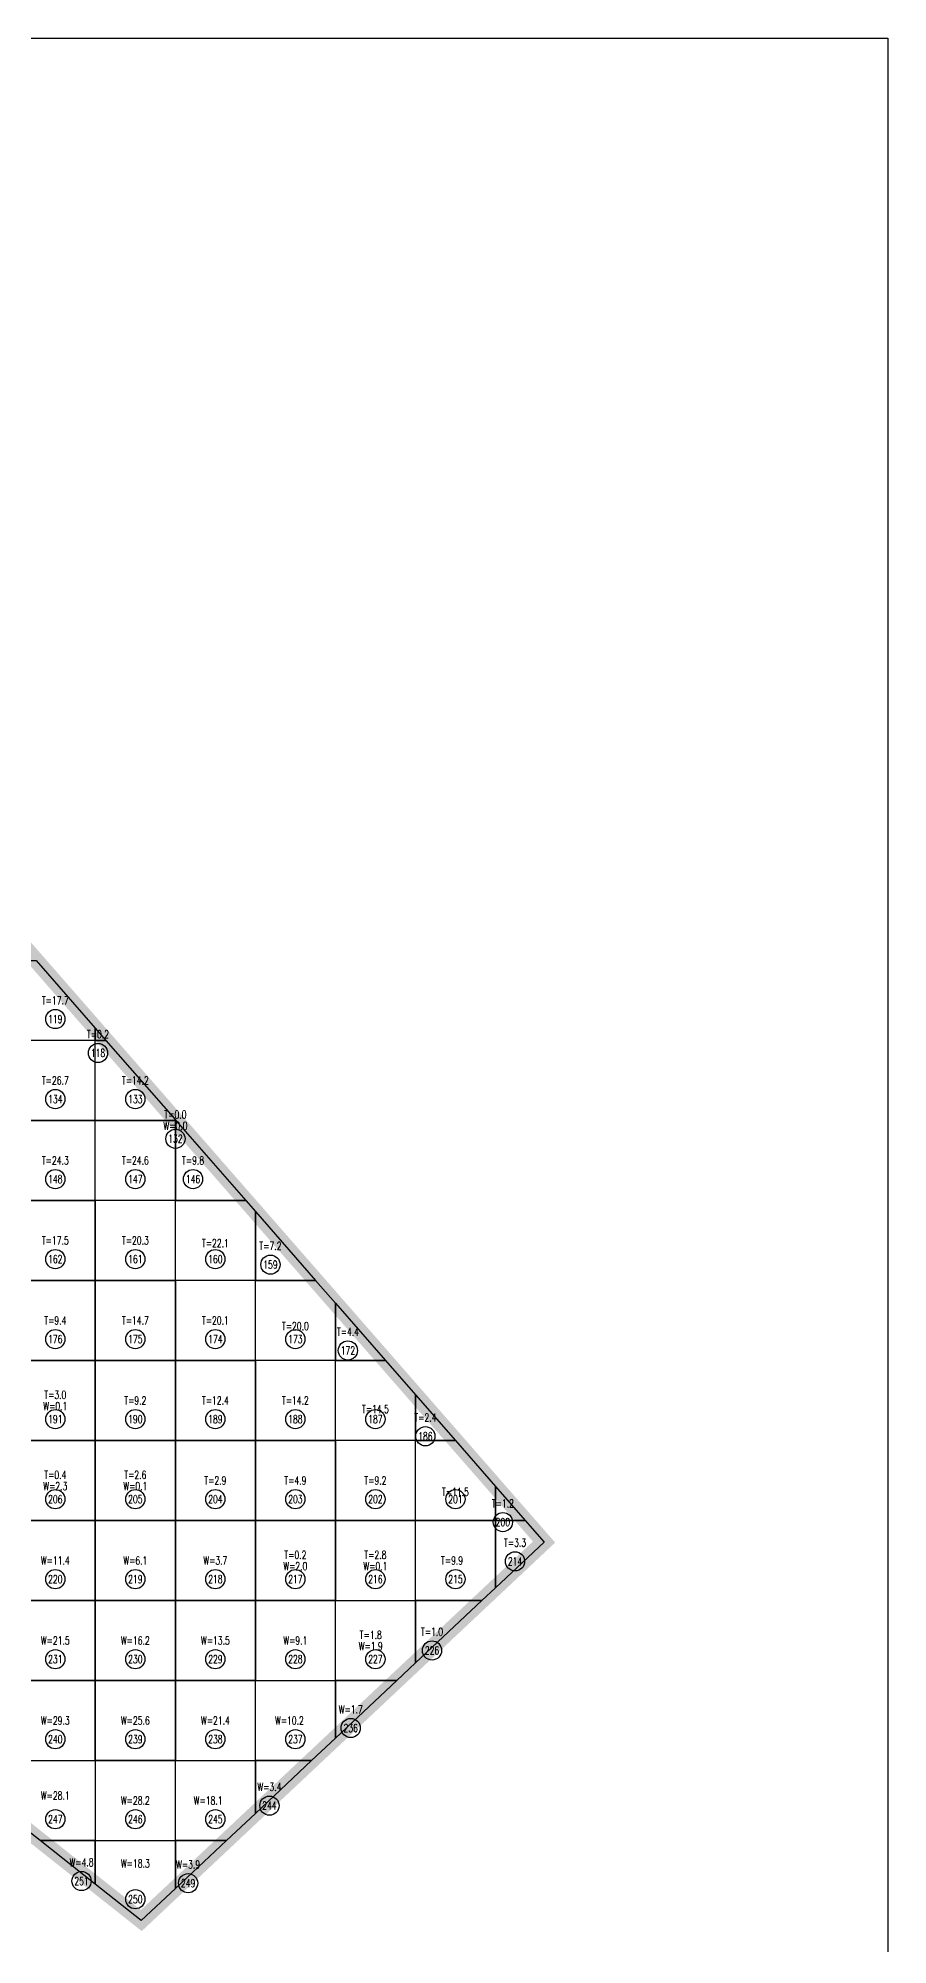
# Model space of a CAD drawing. Extents: x 4283 to 40403, y 1134 to 1764.
# Drawn here: x 18867.7 to 18912, y 1573.1 to 1672.4 of the extents above; entities that cross this region are included whole.
import ezdxf
from ezdxf.enums import TextEntityAlignment as Align

# ---------------------------------------------------------------- set-up
doc = ezdxf.new("R2010")
doc.units = 0
for name, color, linetype in [('tdz_23-1方格网', 2, 'Continuous'), ('tdz_23-1方格网计算', 7, 'Continuous'), ('tdz_土方计算图', 7, 'Continuous'), ('tdz_格田', 6, 'Continuous')]:
    doc.layers.add(name, color=color, linetype=linetype)
doc.styles.add('GLandNum', font='txt_____.ttf', dxfattribs={"width": 0.7, "height": 0.5})

msp = doc.modelspace()

# ---------------------------------------------------------------- linework, layer by layer
at = {"layer": 'tdz_23-1方格网', "linetype": 'Continuous'}
for points in [[(18870.724, 1620.801, 2834.859), (18870.724, 1620.169, 2834.858), (18866.557, 1620.169, 2834.903), (18866.557, 1624.336, 2834.876), (18867.636, 1624.336, 2834.873)], [(18871.275, 1620.169, 2834.856), (18870.724, 1620.169, 2834.858), (18870.724, 1620.801, 2834.859)], [(18866.557, 1620.169, 2834.903), (18866.557, 1616.002, 2835.132), (18870.724, 1616.002, 2834.886), (18870.724, 1620.169, 2834.858)], [(18874.89, 1616.03, 2834.839), (18874.89, 1616.002, 2834.839), (18870.724, 1616.002, 2834.886), (18870.724, 1620.169, 2834.858), (18871.275, 1620.169, 2834.856)], [(18866.557, 1616.002, 2835.132), (18866.557, 1611.836, 2835.412), (18870.724, 1611.836, 2835.173), (18870.724, 1616.002, 2834.886)], [(18870.724, 1611.836, 2835.173), (18870.724, 1616.002, 2834.886), (18874.89, 1616.002, 2834.839), (18874.89, 1611.836, 2834.953)], [(18874.915, 1616.002, 2834.839), (18874.89, 1616.002, 2834.839), (18874.89, 1616.03, 2834.839)], [(18874.89, 1616.002, 2834.839), (18874.915, 1616.002, 2834.839), (18878.554, 1611.836, 2834.858), (18874.89, 1611.836, 2834.953)], [(18866.557, 1611.836, 2835.412), (18866.557, 1607.669, 2835.802), (18870.724, 1607.669, 2835.611), (18870.724, 1611.836, 2835.173)], [(18870.724, 1611.836, 2835.173), (18870.724, 1607.669, 2835.611), (18874.89, 1607.669, 2835.176), (18874.89, 1611.836, 2834.953)], [(18879.057, 1611.259, 2834.863), (18879.057, 1607.669, 2834.888), (18874.89, 1607.669, 2835.176), (18874.89, 1611.836, 2834.953), (18878.554, 1611.836, 2834.858)], [(18882.193, 1607.669, 2834.893), (18879.057, 1607.669, 2834.888), (18879.057, 1611.259, 2834.863)], [(18866.557, 1607.669, 2835.802), (18866.557, 1603.502, 2836.273), (18870.724, 1603.502, 2835.891), (18870.724, 1607.669, 2835.611)], [(18870.724, 1607.669, 2835.611), (18870.724, 1603.502, 2835.891), (18874.89, 1603.502, 2835.483), (18874.89, 1607.669, 2835.176)], [(18874.89, 1607.669, 2835.176), (18874.89, 1603.502, 2835.483), (18879.057, 1603.502, 2835.18), (18879.057, 1607.669, 2834.888)], [(18883.224, 1606.489, 2834.903), (18883.224, 1603.502, 2834.951), (18879.057, 1603.502, 2835.18), (18879.057, 1607.669, 2834.888), (18882.193, 1607.669, 2834.893)], [(18885.832, 1603.502, 2834.928), (18883.224, 1603.502, 2834.951), (18883.224, 1606.489, 2834.903)], [(18866.557, 1603.502, 2836.273), (18866.557, 1599.336, 2836.562), (18870.724, 1599.336, 2836.14), (18870.724, 1603.502, 2835.891)], [(18870.724, 1603.502, 2835.891), (18870.724, 1599.336, 2836.14), (18874.89, 1599.336, 2835.873), (18874.89, 1603.502, 2835.483)], [(18874.89, 1603.502, 2835.483), (18874.89, 1599.336, 2835.873), (18879.057, 1599.336, 2835.718), (18879.057, 1603.502, 2835.18)], [(18879.057, 1603.502, 2835.18), (18879.057, 1599.336, 2835.718), (18883.224, 1599.336, 2835.46), (18883.224, 1603.502, 2834.951)], [(18887.39, 1601.718, 2834.943), (18887.39, 1599.336, 2835.071), (18883.224, 1599.336, 2835.46), (18883.224, 1603.502, 2834.951), (18885.832, 1603.502, 2834.928)], [(18889.471, 1599.336, 2834.963), (18887.39, 1599.336, 2835.071), (18887.39, 1601.718, 2834.943)], [(18866.557, 1599.336, 2836.562), (18866.557, 1595.169, 2836.966), (18870.724, 1595.169, 2836.49), (18870.724, 1599.336, 2836.14)], [(18870.724, 1599.336, 2836.14), (18870.724, 1595.169, 2836.49), (18874.89, 1595.169, 2836.273), (18874.89, 1599.336, 2835.873)], [(18874.89, 1599.336, 2835.873), (18874.89, 1595.169, 2836.273), (18879.057, 1595.169, 2836.067), (18879.057, 1599.336, 2835.718)], [(18879.057, 1599.336, 2835.718), (18879.057, 1595.169, 2836.067), (18883.224, 1595.169, 2835.797), (18883.224, 1599.336, 2835.46)], [(18883.224, 1599.336, 2835.46), (18883.224, 1595.169, 2835.797), (18887.39, 1595.169, 2835.429), (18887.39, 1599.336, 2835.071)], [(18891.557, 1596.947, 2834.983), (18891.557, 1595.169, 2835.061), (18887.39, 1595.169, 2835.429), (18887.39, 1599.336, 2835.071), (18889.471, 1599.336, 2834.963)], [(18893.11, 1595.169, 2834.998), (18891.557, 1595.169, 2835.061), (18891.557, 1596.947, 2834.983)], [(18866.557, 1595.169, 2836.966), (18866.557, 1591.002, 2837.408), (18870.724, 1591.002, 2836.973), (18870.724, 1595.169, 2836.49)], [(18870.724, 1595.169, 2836.49), (18870.724, 1591.002, 2836.973), (18874.89, 1591.002, 2836.692), (18874.89, 1595.169, 2836.273)], [(18874.89, 1595.169, 2836.273), (18874.89, 1591.002, 2836.692), (18879.057, 1591.002, 2836.481), (18879.057, 1595.169, 2836.067)], [(18879.057, 1595.169, 2836.067), (18879.057, 1591.002, 2836.481), (18883.224, 1591.002, 2836.111), (18883.224, 1595.169, 2835.797)], [(18883.224, 1595.169, 2835.797), (18883.224, 1591.002, 2836.111), (18887.39, 1591.002, 2835.71), (18887.39, 1595.169, 2835.429)], [(18890.85, 1591.002, 2835.491), (18887.39, 1591.002, 2835.71), (18887.39, 1595.169, 2835.429), (18891.557, 1595.169, 2835.061), (18891.557, 1591.666, 2835.385)], [(18891.557, 1595.169, 2835.061), (18893.11, 1595.169, 2834.998), (18894.09, 1594.047, 2835.008), (18891.557, 1591.666, 2835.385)], [(18866.557, 1591.002, 2837.408), (18866.557, 1586.836, 2837.864), (18870.724, 1586.836, 2837.441), (18870.724, 1591.002, 2836.973)], [(18870.724, 1591.002, 2836.973), (18870.724, 1586.836, 2837.441), (18874.89, 1586.836, 2837.161), (18874.89, 1591.002, 2836.692)], [(18874.89, 1591.002, 2836.692), (18874.89, 1586.836, 2837.161), (18879.057, 1586.836, 2836.863), (18879.057, 1591.002, 2836.481)], [(18879.057, 1591.002, 2836.481), (18879.057, 1586.836, 2836.863), (18883.224, 1586.836, 2836.446), (18883.224, 1591.002, 2836.111)], [(18886.417, 1586.836, 2836.087), (18883.224, 1586.836, 2836.446), (18883.224, 1591.002, 2836.111), (18887.39, 1591.002, 2835.71), (18887.39, 1587.75, 2835.972)], [(18887.39, 1591.002, 2835.71), (18890.85, 1591.002, 2835.491), (18887.39, 1587.75, 2835.972)], [(18866.557, 1586.836, 2837.864), (18866.557, 1582.669, 2838.037), (18870.724, 1582.669, 2837.883), (18870.724, 1586.836, 2837.441)], [(18870.724, 1586.836, 2837.441), (18870.724, 1582.669, 2837.883), (18874.89, 1582.669, 2837.526), (18874.89, 1586.836, 2837.161)], [(18874.89, 1586.836, 2837.161), (18874.89, 1582.669, 2837.526), (18879.057, 1582.669, 2837.2), (18879.057, 1586.836, 2836.863)], [(18881.983, 1582.669, 2836.613), (18879.057, 1582.669, 2837.2), (18879.057, 1586.836, 2836.863), (18883.224, 1586.836, 2836.446), (18883.224, 1583.834, 2836.466)], [(18883.224, 1586.836, 2836.446), (18886.417, 1586.836, 2836.087), (18883.224, 1583.834, 2836.466)], [(18866.557, 1579.531, 2837.987), (18866.557, 1582.669, 2838.037), (18870.724, 1582.669, 2837.883), (18870.724, 1578.502, 2837.825), (18867.856, 1578.502, 2837.923)], [(18870.724, 1582.669, 2837.883), (18870.724, 1578.502, 2837.825), (18874.89, 1578.502, 2837.625), (18874.89, 1582.669, 2837.526)], [(18877.55, 1578.502, 2837.138), (18874.89, 1578.502, 2837.625), (18874.89, 1582.669, 2837.526), (18879.057, 1582.669, 2837.2), (18879.057, 1579.918, 2836.96)], [(18879.057, 1582.669, 2837.2), (18881.983, 1582.669, 2836.613), (18879.057, 1579.918, 2836.96)], [(18867.856, 1578.502, 2837.923), (18870.724, 1578.502, 2837.825), (18870.724, 1576.231, 2837.782)], [(18870.724, 1576.231, 2837.782), (18870.724, 1578.502, 2837.825), (18874.89, 1578.502, 2837.625), (18874.89, 1576.002, 2837.454), (18873.117, 1574.336, 2837.664)], [(18874.89, 1578.502, 2837.625), (18877.55, 1578.502, 2837.138), (18874.89, 1576.002, 2837.454)]]:
    msp.add_polyline3d(points, close=True, dxfattribs=at)
at = {"layer": 'tdz_23-1方格网计算', "color": 7, "linetype": 'Continuous'}
for centre in [(18868.64, 1621.28), (18870.862, 1619.513), (18868.64, 1617.113), (18872.807, 1617.113), (18874.896, 1615.044), (18868.64, 1612.947), (18872.807, 1612.947), (18875.812, 1612.947), (18868.64, 1608.78), (18872.807, 1608.78), (18876.974, 1608.78), (18879.841, 1608.492), (18868.64, 1604.613), (18872.807, 1604.613), (18876.974, 1604.613), (18881.14, 1604.613), (18883.876, 1604.023), (18868.64, 1600.447), (18872.807, 1600.447), (18876.974, 1600.447), (18881.14, 1600.447), (18885.307, 1600.447), (18887.91, 1599.555), (18868.64, 1596.28), (18872.807, 1596.28), (18876.974, 1596.28), (18881.14, 1596.28), (18885.307, 1596.28), (18889.474, 1596.28), (18891.945, 1595.086), (18892.578, 1593.041), (18868.64, 1592.113), (18872.807, 1592.113), (18876.974, 1592.113), (18881.14, 1592.113), (18885.307, 1592.113), (18889.474, 1592.113), (18888.255, 1588.404), (18868.64, 1587.947), (18872.807, 1587.947), (18876.974, 1587.947), (18881.14, 1587.947), (18885.307, 1587.947), (18884.022, 1584.363), (18868.64, 1583.78), (18872.807, 1583.78), (18876.974, 1583.78), (18881.14, 1583.78), (18879.789, 1580.321), (18868.64, 1579.613), (18872.807, 1579.613), (18876.974, 1579.613), (18870.007, 1576.394), (18875.555, 1576.28), (18872.807, 1575.447)]:
    msp.add_circle(centre, 0.5, dxfattribs=at)
at = {"layer": 'tdz_土方计算图', "linetype": 'Continuous'}
for points in [[(18781.99, 1672.357), (18911.99, 1672.357)], [(18911.99, 1672.357), (18911.99, 1512.357)]]:
    msp.add_lwpolyline(points, dxfattribs=at)
at = {"layer": 'tdz_格田', "linetype": 'Continuous', "lineweight": 60, "const_width": 0.833}
msp.add_lwpolyline([(18873.117, 1574.336), (18836.761, 1603.13), (18799.89, 1646.189), (18828.46, 1670.379), (18841.318, 1654.469), (18894.09, 1594.047), (18873.117, 1574.336)], close=True, dxfattribs=at)

# ---------------------------------------------------------------- texts
at = {"layer": 'tdz_23-1方格网计算', "color": 2, "linetype": 'Continuous', "style": 'GLandNum', "width": 0.7}
for s, p in [('T=17.7', (18868.64, 1622.252)), ('T=0.2', (18870.862, 1620.485)), ('T=26.7', (18868.64, 1618.086)), ('T=14.2', (18872.807, 1618.086)), ('T=0.0', (18874.896, 1616.308)), ('T=24.3', (18868.64, 1613.919)), ('T=24.6', (18872.807, 1613.919)), ('T=9.8', (18875.812, 1613.919)), ('T=17.5', (18868.64, 1609.752)), ('T=20.3', (18872.807, 1609.752)), ('T=22.1', (18876.974, 1609.608)), ('T=7.2', (18879.841, 1609.464)), ('T=9.4', (18868.64, 1605.586)), ('T=14.7', (18872.807, 1605.586)), ('T=20.1', (18876.974, 1605.586)), ('T=20.0', (18881.14, 1605.291)), ('T=4.4', (18883.876, 1604.995)), ('T=3.0', (18868.64, 1601.711)), ('T=9.2', (18872.807, 1601.419)), ('T=12.4', (18876.974, 1601.419)), ('T=14.2', (18881.14, 1601.419)), ('T=14.5', (18885.307, 1600.973)), ('T=2.4', (18887.91, 1600.527)), ('T=0.4', (18868.64, 1597.544)), ('T=2.6', (18872.807, 1597.544)), ('T=2.9', (18876.974, 1597.252)), ('T=4.9', (18881.14, 1597.252)), ('T=9.2', (18885.307, 1597.252)), ('T=11.5', (18889.474, 1596.655)), ('T=1.2', (18891.945, 1596.058)), ('T=0.2', (18881.14, 1593.377)), ('T=2.8', (18885.307, 1593.377)), ('T=3.3', (18892.578, 1594.013)), ('T=9.9', (18889.297, 1593.086)), ('T=1.0', (18888.255, 1589.376)), ('T=1.8', (18885.064, 1589.211))]:
    msp.add_text(s, height=0.4167, dxfattribs=at).set_placement(p, align=Align.MIDDLE_CENTER)
at = {"layer": 'tdz_23-1方格网计算', "color": 7, "linetype": 'Continuous', "style": 'GLandNum', "width": 0.7}
for s, p in [('119', (18868.64, 1621.28)), ('118', (18870.862, 1619.513)), ('134', (18868.64, 1617.113)), ('133', (18872.807, 1617.113)), ('132', (18874.896, 1615.044)), ('148', (18868.64, 1612.947)), ('147', (18872.807, 1612.947)), ('146', (18875.812, 1612.947)), ('162', (18868.64, 1608.78)), ('161', (18872.807, 1608.78)), ('160', (18876.974, 1608.78)), ('159', (18879.841, 1608.492)), ('176', (18868.64, 1604.613)), ('175', (18872.807, 1604.613)), ('174', (18876.974, 1604.613)), ('173', (18881.14, 1604.613)), ('172', (18883.876, 1604.023)), ('191', (18868.64, 1600.447)), ('190', (18872.807, 1600.447)), ('189', (18876.974, 1600.447)), ('188', (18881.14, 1600.447)), ('187', (18885.307, 1600.447)), ('186', (18887.91, 1599.555)), ('206', (18868.64, 1596.28)), ('205', (18872.807, 1596.28)), ('204', (18876.974, 1596.28)), ('203', (18881.14, 1596.28)), ('202', (18885.307, 1596.28)), ('201', (18889.474, 1596.28)), ('200', (18891.945, 1595.086)), ('214', (18892.578, 1593.041)), ('220', (18868.64, 1592.113)), ('219', (18872.807, 1592.113)), ('218', (18876.974, 1592.113)), ('217', (18881.14, 1592.113)), ('216', (18885.307, 1592.113)), ('215', (18889.474, 1592.113)), ('226', (18888.255, 1588.404)), ('231', (18868.64, 1587.947)), ('230', (18872.807, 1587.947)), ('229', (18876.974, 1587.947)), ('228', (18881.14, 1587.947)), ('227', (18885.307, 1587.947)), ('240', (18868.64, 1583.78)), ('239', (18872.807, 1583.78)), ('238', (18876.974, 1583.78)), ('237', (18881.14, 1583.78)), ('236', (18884.022, 1584.363)), ('247', (18868.64, 1579.613)), ('246', (18872.807, 1579.613)), ('245', (18876.974, 1579.613)), ('244', (18879.789, 1580.321)), ('251', (18870.007, 1576.394)), ('249', (18875.555, 1576.28)), ('250', (18872.807, 1575.447))]:
    msp.add_text(s, height=0.4167, dxfattribs=at).set_placement(p, align=Align.MIDDLE_CENTER)
at = {"layer": 'tdz_23-1方格网计算', "color": 173, "linetype": 'Continuous', "style": 'GLandNum', "width": 0.7}
for s, p in [('W=0.0', (18874.896, 1615.725)), ('W=0.1', (18868.64, 1601.127)), ('W=2.3', (18868.64, 1596.961)), ('W=0.1', (18872.807, 1596.961)), ('W=11.4', (18868.64, 1593.086)), ('W=6.1', (18872.807, 1593.086)), ('W=3.7', (18876.974, 1593.086)), ('W=2.0', (18881.14, 1592.794)), ('W=0.1', (18885.307, 1592.794)), ('W=21.5', (18868.64, 1588.919)), ('W=16.2', (18872.807, 1588.919)), ('W=13.5', (18876.974, 1588.919)), ('W=9.1', (18881.14, 1588.919)), ('W=1.9', (18885.064, 1588.627)), ('W=29.3', (18868.64, 1584.752)), ('W=25.6', (18872.807, 1584.752)), ('W=21.4', (18876.974, 1584.752)), ('W=10.2', (18880.83, 1584.752)), ('W=1.7', (18884.022, 1585.335)), ('W=28.1', (18868.64, 1580.843)), ('W=28.2', (18872.807, 1580.586)), ('W=18.1', (18876.597, 1580.586)), ('W=3.4', (18879.789, 1581.294)), ('W=4.8', (18870.007, 1577.367)), ('W=18.3', (18872.807, 1577.309)), ('W=3.9', (18875.555, 1577.252))]:
    msp.add_text(s, height=0.4167, dxfattribs=at).set_placement(p, align=Align.MIDDLE_CENTER)

doc.saveas('drawing.dxf')
